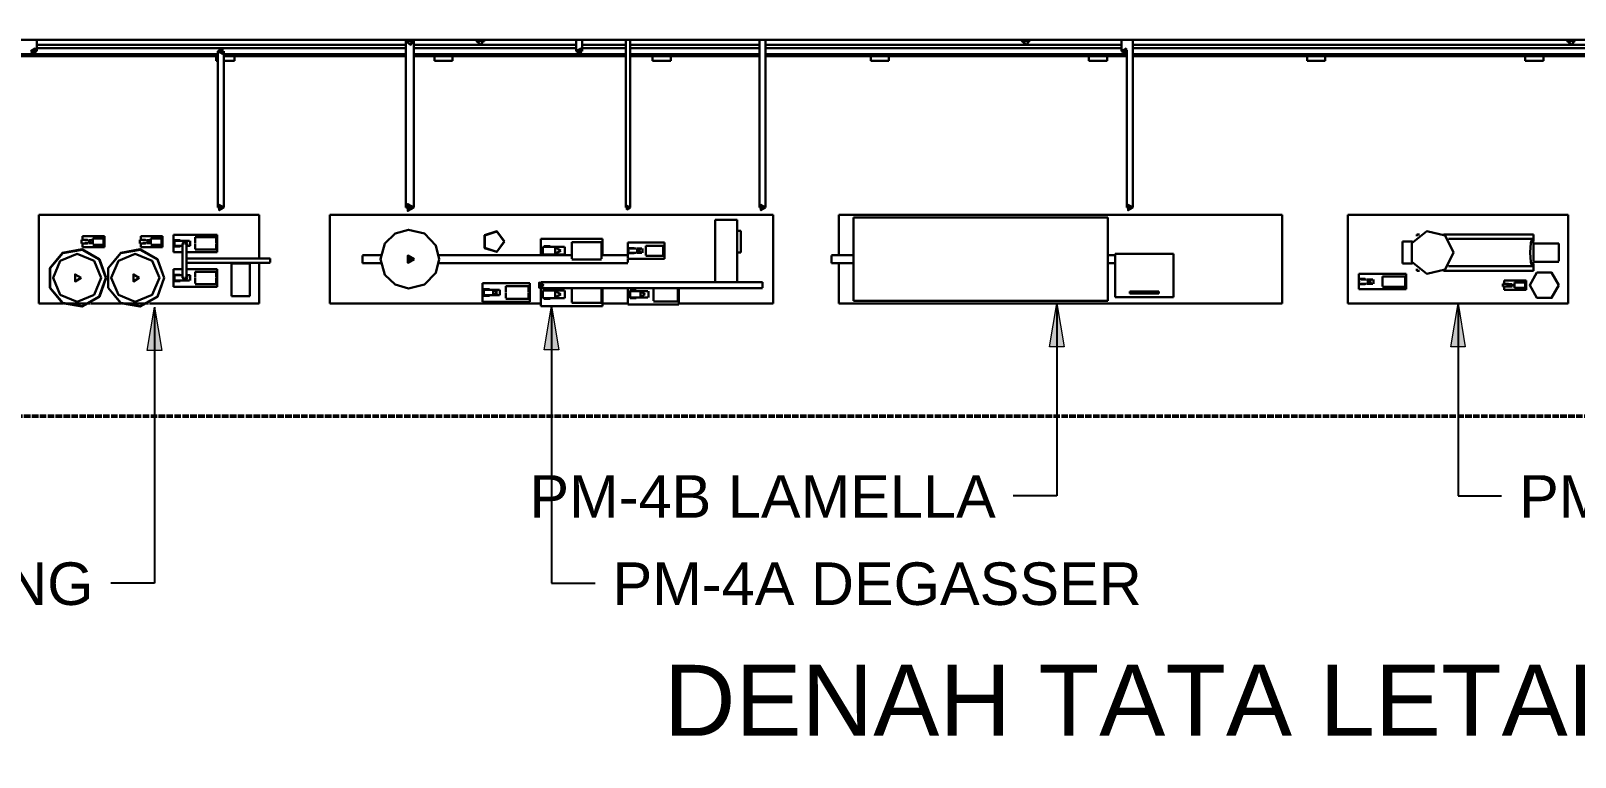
# Model space of a CAD drawing. Header units: millimetres. Extents: x 5 to 415, y 5 to 292.
# Drawn here: x 64.9 to 171.1, y 151.5 to 201.5 of the extents above; entities that cross this region are included whole.
import ezdxf
from ezdxf.enums import TextEntityAlignment as Align

# ---------------------------------------------------------------- set-up
doc = ezdxf.new("R2010")
doc.units = ezdxf.units.MM
doc.linetypes.add('DASHED', pattern=[1.524, 1.27, -0.254])
for name, color, linetype in [('PFD-INSTRUMEN', 7, 'Continuous'), ('PFD-PERALATAN', 7, 'Continuous'), ('PFD-TEKS', 7, 'Continuous')]:
    doc.layers.add(name, color=color, linetype=linetype)
doc.styles.add('PFD', font='arial.ttf')

msp = doc.modelspace()

# ---------------------------------------------------------------- hatches: boundary and pattern name
at = {"layer": 'PFD-INSTRUMEN'}
for points in [[(135.49, 182.75), (135.99, 179.75), (134.99, 179.75)], [(163.07, 182.75), (163.57, 179.75), (162.57, 179.75)], [(73.45, 182.5), (73.95, 179.5), (72.95, 179.5)], [(100.74, 182.56), (101.24, 179.56), (100.24, 179.56)]]:
    msp.add_hatch(color=7, dxfattribs=at).paths.add_polyline_path(points)

# ---------------------------------------------------------------- linework, layer by layer
at = {"layer": 'PFD-INSTRUMEN', "linetype": 'Continuous', "lineweight": 5, "ltscale": 0.35}
for points in [[(135.49, 182.75), (135.99, 179.75), (134.99, 179.75)], [(163.07, 182.75), (163.57, 179.75), (162.57, 179.75)], [(73.45, 182.5), (73.95, 179.5), (72.95, 179.5)], [(100.74, 182.56), (101.24, 179.56), (100.24, 179.56)]]:
    msp.add_lwpolyline(points, close=True, dxfattribs=at)
at = {"layer": 'PFD-INSTRUMEN', "linetype": 'Continuous', "lineweight": 25, "ltscale": 0.35}
for points in [[(135.49, 182.75), (135.49, 169.5)], [(163.07, 182.75), (163.07, 169.5)], [(73.45, 182.5), (73.45, 163.5)], [(100.74, 182.56), (100.74, 163.5)], [(135.49, 169.5), (132.49, 169.5)], [(163.07, 169.5), (166.07, 169.5)], [(73.45, 163.5), (70.45, 163.5)], [(100.74, 163.5), (103.74, 163.5)]]:
    msp.add_lwpolyline(points, dxfattribs=at)
at = {"layer": 'PFD-PERALATAN', "linetype": 'DASHED', "lineweight": 50, "ltscale": 0.35}
msp.add_lwpolyline([(22, 175), (271.12, 175), (271.12, 269.25), (22, 269.25), (22, 175)], dxfattribs=at)
at = {"layer": 'PFD-PERALATAN', "linetype": 'Continuous', "lineweight": 30, "ltscale": 0.35}
for points in [[(33, 200.88), (188.62, 200.88)], [(65.36, 200.88), (65.36, 200.1)], [(90.73, 200.8), (90.74, 200.88)], [(91.26, 200.88), (91.04, 200.53), (90.73, 200.8)], [(90.73, 200.8), (90.79, 200.8), (90.86, 200.8), (90.91, 200.8), (90.97, 200.8)], [(90.73, 189.34), (90.73, 200.8)], [(91, 200.8), (91.06, 200.8), (91.12, 200.8), (91.17, 200.8), (91.23, 200.8)], [(91.27, 189.34), (91.27, 200.8)], [(95.58, 200.8), (95.59, 200.88)], [(96.12, 200.88), (95.89, 200.53), (95.58, 200.8)], [(95.58, 200.88), (95.58, 200.8)], [(96.13, 200.8), (96.07, 200.8), (95.97, 200.8), (95.92, 200.8), (95.85, 200.8), (95.79, 200.8), (95.74, 200.8), (95.68, 200.8), (95.61, 200.8)], [(96.13, 200.88), (96.13, 200.8)], [(102.44, 200.88), (102.44, 200.1)], [(102.86, 200.88), (102.86, 200.1)], [(105.86, 189.34), (105.86, 200.88)], [(106.14, 189.34), (106.14, 200.88)], [(115.04, 189.34), (115.04, 200.88)], [(115.46, 189.34), (115.46, 200.88)], [(133.08, 200.8), (133.09, 200.88)], [(133.62, 200.88), (133.39, 200.53), (133.08, 200.8)], [(133.08, 200.88), (133.08, 200.8)], [(133.63, 200.8), (133.57, 200.8), (133.47, 200.8), (133.42, 200.8), (133.35, 200.8), (133.29, 200.8), (133.24, 200.8), (133.18, 200.8), (133.11, 200.8)], [(133.63, 200.88), (133.63, 200.8)], [(139.94, 200.88), (139.94, 200.1)], [(140.71, 189.34), (140.71, 200.88)], [(170.58, 200.8), (170.59, 200.88)], [(171.12, 200.88), (170.89, 200.53), (170.58, 200.8)], [(170.58, 200.88), (170.58, 200.8)], [(171.13, 200.8), (171.07, 200.8), (170.97, 200.8), (170.92, 200.8), (170.85, 200.8), (170.79, 200.8), (170.74, 200.8), (170.68, 200.8), (170.61, 200.8)], [(33, 199.89), (77.79, 199.89)], [(33, 199.75), (77.79, 199.75)], [(64.94, 200.1), (65.25, 200.28), (65.25, 199.92), (64.94, 200.1)], [(65.36, 200.1), (65.28, 200.1), (65.19, 200.1), (65.1, 200.1), (65.01, 200.1), (64.96, 200.1)], [(65.36, 200.53), (90.73, 200.53)], [(65.36, 200.31), (90.73, 200.31)], [(77.69, 199.44), (77.69, 199.75)], [(77.79, 200.1), (78.11, 200.28), (78.11, 199.92), (77.79, 200.1)], [(77.79, 200.1), (77.85, 200.1), (77.91, 200.1), (77.98, 200.1)], [(77.79, 189.34), (77.79, 200.1)], [(78, 200.1), (78.07, 200.1), (78.13, 200.1), (78.19, 200.1)], [(78.21, 189.34), (78.21, 200.1)], [(78.21, 199.89), (90.73, 199.89)], [(78.21, 199.75), (90.73, 199.75)], [(78.94, 199.44), (78.94, 199.75)], [(91.27, 200.53), (102.44, 200.53)], [(91.27, 200.31), (102.44, 200.31)], [(91.27, 199.89), (105.86, 199.89)], [(91.27, 199.75), (105.86, 199.75)], [(92.69, 199.44), (92.69, 199.75)], [(93.94, 199.44), (93.94, 199.75)], [(102.44, 200.1), (102.75, 200.28), (102.75, 199.92), (102.44, 200.1)], [(102.86, 200.1), (102.78, 200.1), (102.69, 200.1), (102.6, 200.1), (102.51, 200.1), (102.46, 200.1)], [(102.86, 200.53), (105.86, 200.53)], [(102.86, 200.31), (105.86, 200.31)], [(106.14, 200.53), (115.04, 200.53)], [(106.14, 200.31), (115.04, 200.31)], [(106.14, 199.89), (115.04, 199.89)], [(106.14, 199.75), (115.04, 199.75)], [(107.69, 199.44), (107.69, 199.75)], [(108.94, 199.44), (108.94, 199.75)], [(115.46, 200.53), (139.94, 200.53)], [(115.46, 200.31), (139.94, 200.31)], [(115.46, 199.89), (140.29, 199.89)], [(115.46, 199.75), (140.29, 199.75)], [(122.69, 199.44), (122.69, 199.75)], [(123.94, 199.44), (123.94, 199.75)], [(137.69, 199.44), (137.69, 199.75)], [(138.94, 199.44), (138.94, 199.75)], [(139.94, 200.1), (140.25, 200.28), (140.25, 199.92), (139.94, 200.1)], [(140.36, 200.1), (140.28, 200.1), (140.19, 200.1), (140.1, 200.1), (140.01, 200.1), (139.96, 200.1)], [(140.29, 189.34), (140.29, 200.1)], [(140.71, 200.53), (188.62, 200.53)], [(140.71, 200.31), (188.62, 200.31)], [(140.71, 199.89), (188.62, 199.89)], [(140.71, 199.75), (188.62, 199.75)], [(152.69, 199.44), (152.69, 199.75)], [(153.94, 199.44), (153.94, 199.75)], [(167.69, 199.44), (167.69, 199.75)], [(168.94, 199.44), (168.94, 199.75)], [(77.69, 199.44), (77.79, 199.44)], [(78.21, 199.44), (78.94, 199.44)], [(92.69, 199.44), (93.94, 199.44)], [(107.69, 199.44), (108.94, 199.44)], [(122.69, 199.44), (123.94, 199.44)], [(137.69, 199.44), (138.94, 199.44)], [(152.69, 199.44), (153.94, 199.44)], [(167.69, 199.44), (168.94, 199.44)], [(77.79, 189.34), (77.85, 189.34), (77.91, 189.34), (77.98, 189.34)], [(78.21, 189.34), (77.9, 189.53), (77.9, 189.16), (78.21, 189.34)], [(78, 189.34), (78.07, 189.34), (78.13, 189.34), (78.19, 189.34)], [(90.73, 189.34), (90.79, 189.34), (90.86, 189.34), (90.91, 189.34), (90.97, 189.34)], [(91.27, 189.34), (90.86, 189.58), (90.86, 189.11), (91.27, 189.34)], [(91, 189.34), (91.06, 189.34), (91.12, 189.34), (91.17, 189.34), (91.23, 189.34)], [(105.86, 189.34), (105.91, 189.34), (105.97, 189.34)], [(106.14, 189.34), (105.93, 189.47), (105.93, 189.22), (106.14, 189.34)], [(106, 189.34), (106.06, 189.34), (106.12, 189.34)], [(115.04, 189.34), (115.1, 189.34), (115.16, 189.34), (115.23, 189.34)], [(115.46, 189.34), (115.14, 189.53), (115.14, 189.16), (115.46, 189.34)], [(115.25, 189.34), (115.32, 189.34), (115.38, 189.34), (115.44, 189.34)], [(140.29, 189.34), (140.35, 189.34), (140.41, 189.34), (140.48, 189.34)], [(140.71, 189.34), (140.39, 189.53), (140.39, 189.16), (140.71, 189.34)], [(140.5, 189.34), (140.57, 189.34), (140.63, 189.34), (140.69, 189.34)], [(65.5, 182.75), (65.5, 188.84)], [(65.5, 188.84), (80.65, 188.84)], [(80.65, 185.83), (80.65, 188.84)], [(85.5, 182.75), (85.5, 188.84)], [(85.5, 188.84), (115.98, 188.84)], [(112, 184.21), (112, 188.5)], [(112, 188.5), (113.5, 188.5)], [(113.5, 184.21), (113.5, 188.5)], [(115.98, 182.75), (115.98, 188.84)], [(120.5, 186.07), (120.5, 188.84)], [(120.5, 188.84), (150.98, 188.84)], [(121.5, 182.92), (121.5, 188.67)], [(121.5, 188.67), (139, 188.67)], [(139, 182.92), (139, 188.67)], [(150.98, 182.75), (150.98, 188.84)], [(155.5, 182.75), (155.5, 188.84)], [(155.5, 188.84), (170.65, 188.84)], [(170.65, 182.75), (170.65, 188.84)], [(68.43, 187.12), (68.43, 187.06), (68.43, 187)], [(68.83, 187.12), (68.43, 187.12)], [(68.43, 186.88), (68.43, 186.95), (68.43, 187), (68.43, 187.05), (68.43, 187.1)], [(68.43, 187), (68.43, 186.95), (68.43, 186.9)], [(68.83, 186.88), (68.43, 186.88)], [(68.5, 187.12), (68.5, 187.38)], [(68.5, 187.38), (70, 187.38)], [(68.5, 186.62), (68.5, 186.88)], [(68.65, 187.1), (68.71, 187.1), (68.78, 187.1), (68.83, 187.1), (68.89, 187.1)], [(68.65, 186.9), (68.71, 186.9), (68.78, 186.9), (68.83, 186.9), (68.89, 186.9)], [(68.93, 187.1), (68.99, 187.1), (69.04, 187.1), (69.1, 187.1), (69.16, 187.1)], [(68.93, 186.9), (68.99, 186.9), (69.04, 186.9), (69.1, 186.9), (69.16, 186.9)], [(69.1, 187), (68.96, 187.08), (68.96, 186.92), (69.1, 187)], [(69.2, 187.22), (69.2, 187.16), (69.2, 187.1), (69.2, 187.03)], [(69.2, 187.22), (69.93, 187.22)], [(69.2, 186.9), (69.2, 187.1)], [(69.2, 187), (69.2, 186.95), (69.2, 186.88), (69.2, 186.82)], [(69.93, 187.22), (69.93, 187.16), (69.93, 187.1), (69.93, 187.03)], [(69.93, 187), (69.93, 186.95), (69.93, 186.88), (69.93, 186.82)], [(70, 186.62), (70, 187.38)], [(72.43, 187.12), (72.43, 187.06), (72.43, 187)], [(72.83, 187.12), (72.43, 187.12)], [(72.43, 186.88), (72.43, 186.95), (72.43, 187), (72.43, 187.05), (72.43, 187.1)], [(72.43, 187), (72.43, 186.95), (72.43, 186.9)], [(72.83, 186.88), (72.43, 186.88)], [(72.5, 187.12), (72.5, 187.38)], [(72.5, 187.38), (74, 187.38)], [(72.5, 186.62), (72.5, 186.88)], [(72.65, 187.1), (72.71, 187.1), (72.78, 187.1), (72.83, 187.1), (72.89, 187.1)], [(72.65, 186.9), (72.71, 186.9), (72.78, 186.9), (72.83, 186.9), (72.89, 186.9)], [(72.93, 187.1), (72.99, 187.1), (73.04, 187.1), (73.1, 187.1), (73.16, 187.1)], [(72.93, 186.9), (72.99, 186.9), (73.04, 186.9), (73.1, 186.9), (73.16, 186.9)], [(73.1, 187), (72.96, 187.08), (72.96, 186.92), (73.1, 187)], [(73.2, 187.22), (73.2, 187.16), (73.2, 187.1), (73.2, 187.03)], [(73.2, 187.22), (73.93, 187.22)], [(73.2, 186.9), (73.2, 187.1)], [(73.2, 187), (73.2, 186.95), (73.2, 186.88), (73.2, 186.82)], [(73.93, 187.22), (73.93, 187.16), (73.93, 187.1), (73.93, 187.03)], [(73.93, 187), (73.93, 186.95), (73.93, 186.88), (73.93, 186.82)], [(74, 186.62), (74, 187.38)], [(74.75, 186.28), (74.75, 187.47)], [(74.75, 187.47), (77.75, 187.47)], [(75.22, 187.09), (74.83, 187.09)], [(74.83, 186.67), (74.83, 186.74), (74.83, 186.83), (74.83, 186.92), (74.83, 187.01), (74.83, 187.06)], [(74.9, 187.05), (74.98, 187.05), (75.05, 187.05), (75.13, 187.05), (75.23, 187.05), (75.29, 187.05), (75.34, 187.05), (75.4, 187.05)], [(75.36, 186.88), (75.41, 186.88), (75.47, 186.88)], [(75.36, 184.5), (75.36, 186.88)], [(75.72, 186.88), (75.55, 187.05), (75.38, 186.88)], [(75.4, 187.05), (75.46, 187.05), (75.51, 187.05), (75.57, 187.05), (75.62, 187.05), (75.71, 187.05), (75.79, 187.05), (75.85, 187.05)], [(75.5, 186.88), (75.56, 186.88), (75.62, 186.88)], [(75.64, 186.73), (75.72, 186.88)], [(75.64, 184.5), (75.64, 186.88)], [(75.9, 186.7), (75.9, 187.05)], [(76.23, 187.3), (76.23, 187.23), (76.23, 187.18), (76.23, 187.1), (76.23, 187.02), (76.23, 186.92)], [(76.23, 187.3), (77.68, 187.3)], [(76.23, 186.88), (76.23, 186.78), (76.23, 186.69), (76.23, 186.61), (76.23, 186.54), (76.23, 186.49)], [(77.68, 187.3), (77.68, 187.23), (77.68, 187.18), (77.68, 187.1), (77.68, 187.02), (77.68, 186.92)], [(77.68, 186.88), (77.68, 186.78), (77.68, 186.69), (77.68, 186.61), (77.68, 186.54), (77.68, 186.49)], [(77.75, 186.28), (77.75, 187.47)], [(93.02, 185.8), (92.79, 186.74), (92.01, 187.55), (90.92, 187.82), (89.99, 187.55), (89.29, 186.87), (88.98, 185.8), (89.29, 184.72), (89.99, 184.05), (90.92, 183.78), (92.01, 184.05), (92.79, 184.86), (93.02, 185.8)], [(97.5, 187), (96.98, 187.71), (96.14, 187.44), (96.14, 186.56), (96.98, 186.29), (97.5, 187)], [(97.48, 187), (96.98, 187.7), (96.16, 187.43), (96.16, 186.57), (96.98, 186.3), (97.48, 187)], [(100, 186.07), (100, 187.19)], [(100, 187.19), (104.25, 187.19)], [(102.14, 186.97), (102.14, 186.92), (102.14, 186.84), (102.14, 186.75), (102.14, 186.69), (102.14, 186.64), (102.14, 186.57), (102.14, 186.51), (102.14, 186.44), (102.14, 186.38)], [(102.14, 186.97), (104.17, 186.97)], [(104.17, 186.97), (104.17, 186.92), (104.17, 186.84), (104.17, 186.75), (104.17, 186.69), (104.17, 186.64), (104.17, 186.57), (104.17, 186.51), (104.17, 186.44), (104.17, 186.38)], [(104.25, 186.07), (104.25, 187.19)], [(106, 186.07), (106, 186.93)], [(106, 186.93), (108.5, 186.93)], [(108.5, 185.82), (108.5, 186.93)], [(113.5, 187.75), (113.75, 187.75)], [(113.75, 186.25), (113.75, 187.75)], [(159.25, 185.5), (159.25, 187)], [(159.25, 187), (159.95, 187)], [(162.75, 186.25), (162.19, 187.42), (160.92, 187.71), (159.9, 186.9), (159.9, 185.6), (160.92, 184.79), (162.19, 185.08), (162.75, 186.25)], [(160.25, 187.37), (160.25, 187.5)], [(160.25, 187.5), (160.42, 187.5)], [(162.08, 187.5), (168.25, 187.5)], [(162.41, 187.2), (168.17, 187.2)], [(168.17, 187.2), (168.08, 186.92), (168.04, 186.25)], [(168.27, 186.88), (168.17, 187.2)], [(168.25, 187.02), (168.25, 187.5)], [(168.25, 186.88), (168.25, 186.81), (168.25, 186.74), (168.25, 186.64), (168.25, 186.58), (168.25, 186.52), (168.25, 186.46), (168.25, 186.39), (168.25, 186.32), (168.25, 186.25)], [(168.25, 186.88), (170, 186.88)], [(170, 186.88), (170, 186.81), (170, 186.74), (170, 186.64), (170, 186.58), (170, 186.52), (170, 186.46), (170, 186.39), (170, 186.32), (170, 186.25)], [(70.12, 184.5), (69.66, 185.79), (68.47, 186.47), (67.12, 186.23), (66.25, 185.18), (66.25, 183.82), (67.12, 182.77), (68.47, 182.53), (69.66, 183.21), (70.12, 184.5)], [(70.1, 184.5), (69.64, 185.77), (68.47, 186.44), (67.14, 186.21), (66.27, 185.18), (66.27, 183.82), (67.14, 182.79), (68.47, 182.56), (69.64, 183.23), (70.1, 184.5)], [(69.78, 184.5), (69.29, 185.67), (68.12, 186.15), (66.96, 185.67), (66.47, 184.5), (66.96, 183.33), (68.12, 182.85), (69.29, 183.33), (69.78, 184.5)], [(68.5, 186.62), (70, 186.62)], [(69.2, 186.78), (69.93, 186.78)], [(74.12, 184.5), (73.66, 185.79), (72.47, 186.47), (71.12, 186.23), (70.25, 185.18), (70.25, 183.82), (71.12, 182.77), (72.47, 182.53), (73.66, 183.21), (74.12, 184.5)], [(74.1, 184.5), (73.64, 185.77), (72.47, 186.44), (71.14, 186.21), (70.27, 185.18), (70.27, 183.82), (71.14, 182.79), (72.47, 182.56), (73.64, 183.23), (74.1, 184.5)], [(73.78, 184.5), (73.29, 185.67), (72.12, 186.15), (70.96, 185.67), (70.47, 184.5), (70.96, 183.33), (72.12, 182.85), (73.29, 183.33), (73.78, 184.5)], [(72.5, 186.62), (74, 186.62)], [(73.2, 186.78), (73.93, 186.78)], [(74.75, 186.28), (75.36, 186.28)], [(75.22, 186.67), (74.83, 186.67)], [(74.9, 186.7), (74.97, 186.7), (75.03, 186.7), (75.11, 186.7), (75.2, 186.7), (75.3, 186.7), (75.36, 186.7)], [(75.64, 186.7), (75.71, 186.7), (75.76, 186.7), (75.83, 186.7), (75.89, 186.7)], [(75.64, 186.28), (77.75, 186.28)], [(75.64, 185.83), (81.4, 185.83)], [(76.23, 186.45), (77.68, 186.45)], [(81.4, 185.83), (81.4, 185.78), (81.4, 185.72)], [(89, 186.07), (87.75, 186.07)], [(87.75, 185.52), (87.75, 185.58), (87.75, 185.68), (87.75, 185.74), (87.75, 185.8), (87.75, 185.86), (87.75, 185.92), (87.75, 185.97), (87.75, 186.05)], [(91.29, 185.8), (90.86, 186.04), (90.86, 185.55), (91.29, 185.8)], [(91.13, 185.8), (90.94, 185.91), (90.94, 185.69), (91.13, 185.8)], [(93, 186.07), (100.24, 186.07)], [(100.15, 186.64), (100.22, 186.64), (100.31, 186.64), (100.37, 186.64), (100.43, 186.64), (100.5, 186.64), (100.57, 186.64), (100.65, 186.64), (100.73, 186.64), (100.82, 186.64), (100.9, 186.64)], [(100.15, 186.11), (100.15, 186.64)], [(100.15, 186.11), (100.22, 186.11), (100.31, 186.11), (100.37, 186.11), (100.43, 186.11), (100.5, 186.11), (100.57, 186.11), (100.65, 186.11), (100.73, 186.11), (100.82, 186.11), (100.9, 186.11)], [(100.24, 186.64), (100.24, 186.69)], [(100.64, 186.69), (100.24, 186.69)], [(100.24, 186.06), (100.24, 186.11)], [(100.64, 186.06), (100.24, 186.06)], [(100.64, 186.64), (100.64, 186.69)], [(100.64, 186.06), (100.64, 186.11)], [(100.64, 186.07), (102.14, 186.07)], [(100.9, 186.64), (100.98, 186.64), (101.07, 186.64), (101.15, 186.64), (101.23, 186.64), (101.3, 186.64), (101.37, 186.64), (101.43, 186.64), (101.49, 186.64), (101.58, 186.64), (101.63, 186.64)], [(100.9, 186.11), (100.98, 186.11), (101.07, 186.11), (101.15, 186.11), (101.23, 186.11), (101.3, 186.11), (101.37, 186.11), (101.43, 186.11), (101.49, 186.11), (101.58, 186.11), (101.63, 186.11)], [(101.39, 186.38), (100.99, 186.6), (100.99, 186.15), (101.39, 186.38)], [(101.65, 186.11), (101.65, 186.64)], [(102.14, 186.38), (102.14, 186.31), (102.14, 186.24), (102.14, 186.18), (102.14, 186.11), (102.14, 186.06), (102.14, 186), (102.14, 185.95), (102.14, 185.87), (102.14, 185.81)], [(104.17, 186.38), (104.17, 186.31), (104.17, 186.24), (104.17, 186.18), (104.17, 186.11), (104.17, 186.06), (104.17, 186), (104.17, 185.95), (104.17, 185.87), (104.17, 185.81)], [(104.17, 186.07), (106, 186.07)], [(106, 186.07), (106, 186.01), (106, 185.94), (106, 185.89), (106, 185.83)], [(106, 185.82), (108.5, 185.82)], [(106.03, 186.2), (106.03, 186.26), (106.03, 186.34), (106.03, 186.41), (106.03, 186.49), (106.03, 186.55)], [(106.43, 186.55), (106.03, 186.55)], [(106.03, 186.38), (106.03, 186.32), (106.03, 186.26), (106.03, 186.21)], [(106.43, 186.2), (106.03, 186.2)], [(106.15, 186.52), (106.22, 186.52), (106.27, 186.52), (106.35, 186.52), (106.43, 186.52), (106.53, 186.52)], [(106.15, 186.23), (106.22, 186.23), (106.27, 186.23), (106.35, 186.23), (106.43, 186.23), (106.53, 186.23)], [(106.58, 186.52), (106.67, 186.52), (106.76, 186.52), (106.84, 186.52), (106.91, 186.52), (106.96, 186.52)], [(106.58, 186.23), (106.67, 186.23), (106.76, 186.23), (106.84, 186.23), (106.91, 186.23), (106.96, 186.23)], [(106.85, 186.38), (106.63, 186.5), (106.63, 186.25), (106.85, 186.38)], [(107, 186.23), (107, 186.52)], [(107.23, 186.72), (107.23, 186.67), (107.23, 186.59), (107.23, 186.53), (107.23, 186.45), (107.23, 186.38)], [(107.23, 186.72), (108.42, 186.72)], [(107.23, 186.38), (107.23, 186.3), (107.23, 186.22), (107.23, 186.16), (107.23, 186.1), (107.23, 186.04)], [(107.23, 186.03), (108.42, 186.03)], [(108.42, 186.72), (108.42, 186.67), (108.42, 186.59), (108.42, 186.53), (108.42, 186.45), (108.42, 186.38)], [(108.42, 186.38), (108.42, 186.3), (108.42, 186.22), (108.42, 186.16), (108.42, 186.1), (108.42, 186.04)], [(113.5, 186.25), (113.75, 186.25)], [(121.5, 186.07), (120, 186.07)], [(120, 185.52), (120, 185.58), (120, 185.68), (120, 185.74), (120, 185.8), (120, 185.86), (120, 185.92), (120, 185.97), (120, 186.05)], [(139, 186.07), (139.5, 186.07)], [(139.5, 183.17), (139.5, 186.17)], [(139.5, 186.17), (143.5, 186.17)], [(143.5, 183.17), (143.5, 186.17)], [(168.04, 186.25), (168.08, 185.58), (168.17, 185.3)], [(168.25, 186.25), (168.25, 186.18), (168.25, 186.11), (168.25, 186.04), (168.25, 185.98), (168.25, 185.92), (168.25, 185.86), (168.25, 185.81), (168.25, 185.72), (168.25, 185.66)], [(170, 186.25), (170, 186.18), (170, 186.11), (170, 186.04), (170, 185.98), (170, 185.92), (170, 185.86), (170, 185.81), (170, 185.72), (170, 185.66)], [(74.75, 183.9), (74.75, 185.1)], [(74.75, 185.1), (75.36, 185.1)], [(75.64, 185.55), (81.4, 185.55)], [(75.64, 185.1), (77.75, 185.1)], [(76.23, 184.93), (76.23, 184.86), (76.23, 184.8), (76.23, 184.73), (76.23, 184.64), (76.23, 184.55)], [(76.23, 184.93), (77.68, 184.93)], [(77.68, 184.93), (77.68, 184.86), (77.68, 184.8), (77.68, 184.73), (77.68, 184.64), (77.68, 184.55)], [(77.75, 183.9), (77.75, 185.1)], [(78.75, 183.25), (78.75, 185.5)], [(78.75, 185.5), (80, 185.5)], [(80, 183.25), (80, 185.5)], [(80.65, 182.75), (80.65, 185.55)], [(81.4, 185.69), (81.4, 185.63), (81.4, 185.57)], [(89, 185.52), (87.75, 185.52)], [(93, 185.52), (106, 185.52)], [(102.14, 185.78), (104.17, 185.78)], [(106, 185.8), (106, 185.74), (106, 185.68), (106, 185.63), (106, 185.56)], [(121.5, 185.52), (120, 185.52)], [(120.5, 182.75), (120.5, 185.52)], [(139, 185.52), (139.5, 185.52)], [(156.25, 183.72), (156.25, 184.78)], [(156.25, 184.78), (159.5, 184.78)], [(159.25, 185.5), (159.95, 185.5)], [(159.5, 183.72), (159.5, 184.78)], [(160.25, 185), (160.25, 185.13)], [(160.25, 185), (160.42, 185)], [(162.08, 185), (168.25, 185)], [(162.41, 185.3), (168.17, 185.3)], [(170, 184), (169.5, 184.87), (168.5, 184.87), (168, 184), (168.5, 183.13), (169.5, 183.13), (170, 184)], [(168.17, 185.3), (168.27, 185.62)], [(168.25, 185.62), (170, 185.62)], [(168.25, 185), (168.25, 185.48)], [(68.4, 184.5), (67.99, 184.74), (67.99, 184.26), (68.4, 184.5)], [(72.4, 184.5), (71.99, 184.74), (71.99, 184.26), (72.4, 184.5)], [(74.75, 183.9), (77.75, 183.9)], [(75.22, 184.71), (74.83, 184.71)], [(74.83, 184.29), (74.83, 184.37), (74.83, 184.45), (74.83, 184.55), (74.83, 184.63), (74.83, 184.69)], [(75.22, 184.29), (74.83, 184.29)], [(74.9, 184.68), (74.97, 184.68), (75.03, 184.68), (75.11, 184.68), (75.2, 184.68), (75.3, 184.68), (75.36, 184.68)], [(74.9, 184.32), (74.98, 184.32), (75.05, 184.32), (75.13, 184.32), (75.23, 184.32), (75.29, 184.32), (75.34, 184.32), (75.4, 184.32)], [(75.36, 184.5), (75.41, 184.5), (75.47, 184.5)], [(75.38, 184.5), (75.55, 184.32), (75.72, 184.5)], [(75.4, 184.32), (75.46, 184.32), (75.51, 184.32), (75.57, 184.32), (75.62, 184.32), (75.71, 184.32), (75.79, 184.32), (75.85, 184.32)], [(75.5, 184.5), (75.56, 184.5), (75.62, 184.5)], [(75.64, 184.68), (75.71, 184.68), (75.76, 184.68), (75.83, 184.68), (75.89, 184.68)], [(75.72, 184.5), (75.64, 184.65)], [(75.9, 184.32), (75.9, 184.68)], [(76.23, 184.5), (76.23, 184.41), (76.23, 184.32), (76.23, 184.24), (76.23, 184.17), (76.23, 184.12)], [(76.23, 184.07), (77.68, 184.07)], [(77.68, 184.5), (77.68, 184.41), (77.68, 184.32), (77.68, 184.24), (77.68, 184.17), (77.68, 184.12)], [(96, 182.85), (96, 184.15)], [(96, 184.15), (99.25, 184.15)], [(96.49, 183.72), (96.09, 183.72)], [(96.09, 183.28), (96.09, 183.36), (96.09, 183.45), (96.09, 183.55), (96.09, 183.64), (96.09, 183.7)], [(97.61, 183.93), (97.61, 183.86), (97.61, 183.8), (97.61, 183.73), (97.61, 183.64), (97.61, 183.55)], [(97.61, 183.93), (99.17, 183.93)], [(99.17, 183.93), (99.17, 183.86), (99.17, 183.8), (99.17, 183.73), (99.17, 183.64), (99.17, 183.55)], [(99.25, 182.85), (99.25, 184.15)], [(100.21, 184), (99.89, 184.18), (99.89, 183.82), (100.21, 184)], [(100, 184.21), (100, 184.15), (100, 184.09), (100, 184.02)], [(100, 184.21), (115.25, 184.21)], [(100, 184), (100, 183.93), (100, 183.87), (100, 183.81)], [(100, 182.56), (100, 183.79)], [(100, 183.79), (115.25, 183.79)], [(100.24, 183.64), (100.24, 183.69)], [(100.64, 183.69), (100.24, 183.69)], [(100.64, 183.64), (100.64, 183.69)], [(102.14, 183.79), (102.14, 183.71), (102.14, 183.66), (102.14, 183.6), (102.14, 183.54), (102.14, 183.47), (102.14, 183.41)], [(104.17, 183.79), (104.17, 183.71), (104.17, 183.66), (104.17, 183.6), (104.17, 183.54), (104.17, 183.47), (104.17, 183.41)], [(104.25, 182.56), (104.25, 183.79)], [(106, 182.68), (106, 183.79)], [(107.75, 183.79), (107.75, 183.72), (107.75, 183.67), (107.75, 183.61), (107.75, 183.55), (107.75, 183.48), (107.75, 183.41)], [(109.42, 183.79), (109.42, 183.72), (109.42, 183.67), (109.42, 183.61), (109.42, 183.55), (109.42, 183.48), (109.42, 183.41)], [(109.5, 182.68), (109.5, 183.79)], [(115.25, 184.21), (115.25, 184.15), (115.25, 184.09), (115.25, 184.02)], [(115.25, 184), (115.25, 183.93), (115.25, 183.87), (115.25, 183.81)], [(156.25, 183.72), (159.5, 183.72)], [(156.68, 184.43), (156.28, 184.43)], [(156.28, 184.07), (156.28, 184.14), (156.28, 184.21), (156.28, 184.29), (156.28, 184.36), (156.28, 184.42)], [(156.28, 184.25), (156.28, 184.19), (156.28, 184.14), (156.28, 184.08)], [(156.68, 184.07), (156.28, 184.07)], [(156.4, 184.4), (156.47, 184.4), (156.52, 184.4), (156.6, 184.4), (156.68, 184.4), (156.78, 184.4)], [(156.4, 184.1), (156.47, 184.1), (156.52, 184.1), (156.6, 184.1), (156.68, 184.1), (156.78, 184.1)], [(156.82, 184.4), (156.92, 184.4), (157.01, 184.4), (157.09, 184.4), (157.16, 184.4), (157.21, 184.4)], [(156.82, 184.1), (156.92, 184.1), (157.01, 184.1), (157.09, 184.1), (157.16, 184.1), (157.21, 184.1)], [(157.1, 184.25), (156.88, 184.38), (156.88, 184.12), (157.1, 184.25)], [(157.25, 184.1), (157.25, 184.4)], [(157.87, 184.6), (157.87, 184.55), (157.87, 184.47), (157.87, 184.4), (157.87, 184.33), (157.87, 184.25)], [(157.87, 184.6), (159.43, 184.6)], [(157.87, 184.25), (157.87, 184.17), (157.87, 184.1), (157.87, 184.03), (157.87, 183.98), (157.87, 183.92)], [(157.87, 183.9), (159.43, 183.9)], [(159.43, 184.6), (159.43, 184.55), (159.43, 184.47), (159.43, 184.4), (159.43, 184.33), (159.43, 184.25)], [(159.43, 184.25), (159.43, 184.17), (159.43, 184.1), (159.43, 184.03), (159.43, 183.98), (159.43, 183.92)], [(166.15, 184.09), (166.15, 184.04)], [(166.55, 184.09), (166.15, 184.09)], [(166.15, 183.91), (166.15, 183.96), (166.15, 184.02), (166.15, 184.07)], [(166.15, 184), (166.15, 183.95)], [(166.55, 183.91), (166.15, 183.91)], [(166.25, 184.09), (166.25, 184.32)], [(166.25, 184.32), (167.75, 184.32)], [(166.25, 183.68), (166.25, 183.91)], [(166.4, 184.08), (166.47, 184.08), (166.53, 184.08), (166.6, 184.08)], [(166.4, 183.92), (166.47, 183.92), (166.53, 183.92), (166.6, 183.92)], [(166.62, 184.08), (166.68, 184.08), (166.74, 184.08), (166.8, 184.08)], [(166.62, 183.92), (166.68, 183.92), (166.74, 183.92), (166.8, 183.92)], [(166.77, 184), (166.65, 184.07), (166.65, 183.93), (166.77, 184)], [(166.85, 183.92), (166.85, 184.08)], [(166.96, 184.18), (166.96, 184.12), (166.96, 184.06), (166.96, 184)], [(166.96, 184.18), (167.68, 184.18)], [(166.96, 184), (166.96, 183.94), (166.96, 183.89), (166.96, 183.83)], [(166.96, 183.82), (167.68, 183.82)], [(167.68, 184.18), (167.68, 184.12), (167.68, 184.06), (167.68, 184)], [(167.68, 184), (167.68, 183.94), (167.68, 183.89), (167.68, 183.83)], [(167.75, 183.68), (167.75, 184.32)], [(65.5, 182.75), (67.16, 182.75)], [(67.21, 182.75), (69.04, 182.75)], [(69.09, 182.75), (71.16, 182.75)], [(71.21, 182.75), (73.04, 182.75)], [(73.09, 182.75), (80.65, 182.75)], [(78.75, 183.25), (80, 183.25)], [(85.5, 182.75), (100, 182.75)], [(96, 182.85), (99.25, 182.85)], [(96.49, 183.28), (96.09, 183.28)], [(96.15, 183.68), (96.2, 183.68), (96.26, 183.68), (96.35, 183.68), (96.45, 183.68), (96.5, 183.68), (96.56, 183.68), (96.62, 183.68), (96.67, 183.68)], [(96.15, 183.32), (96.2, 183.32), (96.26, 183.32), (96.35, 183.32), (96.45, 183.32), (96.5, 183.32), (96.56, 183.32), (96.62, 183.32), (96.67, 183.32)], [(96.67, 183.68), (96.73, 183.68), (96.79, 183.68), (96.85, 183.68), (96.9, 183.68), (96.95, 183.68), (97.05, 183.68), (97.12, 183.68), (97.17, 183.68)], [(96.67, 183.32), (96.73, 183.32), (96.79, 183.32), (96.85, 183.32), (96.9, 183.32), (96.95, 183.32), (97.05, 183.32), (97.12, 183.32), (97.17, 183.32)], [(97.02, 183.5), (96.74, 183.66), (96.74, 183.34), (97.02, 183.5)], [(97.2, 183.32), (97.2, 183.68)], [(97.61, 183.5), (97.61, 183.41), (97.61, 183.32), (97.61, 183.24), (97.61, 183.17), (97.61, 183.12)], [(97.61, 183.07), (99.17, 183.07)], [(99.17, 183.5), (99.17, 183.41), (99.17, 183.32), (99.17, 183.24), (99.17, 183.17), (99.17, 183.12)], [(100.15, 183.64), (100.22, 183.64), (100.31, 183.64), (100.37, 183.64), (100.43, 183.64), (100.5, 183.64), (100.57, 183.64), (100.65, 183.64), (100.73, 183.64), (100.82, 183.64), (100.9, 183.64)], [(100.15, 183.11), (100.15, 183.64)], [(100.15, 183.11), (100.22, 183.11), (100.31, 183.11), (100.37, 183.11), (100.43, 183.11), (100.5, 183.11), (100.57, 183.11), (100.65, 183.11), (100.73, 183.11), (100.82, 183.11), (100.9, 183.11)], [(100.24, 183.06), (100.24, 183.11)], [(100.64, 183.06), (100.24, 183.06)], [(100.64, 183.06), (100.64, 183.11)], [(100.9, 183.64), (100.98, 183.64), (101.07, 183.64), (101.15, 183.64), (101.23, 183.64), (101.3, 183.64), (101.37, 183.64), (101.43, 183.64), (101.49, 183.64), (101.58, 183.64), (101.63, 183.64)], [(100.9, 183.11), (100.98, 183.11), (101.07, 183.11), (101.15, 183.11), (101.23, 183.11), (101.3, 183.11), (101.37, 183.11), (101.43, 183.11), (101.49, 183.11), (101.58, 183.11), (101.63, 183.11)], [(101.39, 183.38), (100.99, 183.6), (100.99, 183.15), (101.39, 183.38)], [(101.65, 183.11), (101.65, 183.64)], [(102.14, 183.38), (102.14, 183.31), (102.14, 183.24), (102.14, 183.18), (102.14, 183.11), (102.14, 183.06), (102.14, 183), (102.14, 182.95), (102.14, 182.87), (102.14, 182.81)], [(102.14, 182.78), (104.17, 182.78)], [(104.17, 183.38), (104.17, 183.31), (104.17, 183.24), (104.17, 183.18), (104.17, 183.11), (104.17, 183.06), (104.17, 183), (104.17, 182.95), (104.17, 182.87), (104.17, 182.81)], [(104.25, 182.75), (106, 182.75)], [(106, 182.68), (109.5, 182.68)], [(106.15, 183.59), (106.21, 183.59), (106.29, 183.59), (106.39, 183.59), (106.44, 183.59), (106.5, 183.59), (106.57, 183.59), (106.64, 183.59), (106.71, 183.59), (106.77, 183.59)], [(106.15, 183.16), (106.15, 183.59)], [(106.15, 183.16), (106.21, 183.16), (106.29, 183.16), (106.39, 183.16), (106.44, 183.16), (106.5, 183.16), (106.57, 183.16), (106.64, 183.16), (106.71, 183.16), (106.77, 183.16)], [(106.56, 183.64), (106.16, 183.64)], [(106.16, 183.11), (106.16, 183.17), (106.16, 183.26), (106.16, 183.32), (106.16, 183.38), (106.16, 183.43), (106.16, 183.49), (106.16, 183.58), (106.16, 183.63)], [(106.56, 183.11), (106.16, 183.11)], [(106.77, 183.59), (106.84, 183.59), (106.91, 183.59), (106.98, 183.59), (107.05, 183.59), (107.11, 183.59), (107.16, 183.59), (107.22, 183.59), (107.3, 183.59), (107.36, 183.59)], [(106.77, 183.16), (106.84, 183.16), (106.91, 183.16), (106.98, 183.16), (107.05, 183.16), (107.11, 183.16), (107.16, 183.16), (107.22, 183.16), (107.3, 183.16), (107.36, 183.16)], [(107.18, 183.38), (106.85, 183.56), (106.85, 183.19), (107.18, 183.38)], [(107.4, 183.16), (107.4, 183.59)], [(107.75, 183.38), (107.75, 183.32), (107.75, 183.26), (107.75, 183.21), (107.75, 183.16), (107.75, 183.06), (107.75, 182.98), (107.75, 182.92)], [(107.75, 182.88), (109.42, 182.88)], [(109.42, 183.38), (109.42, 183.32), (109.42, 183.26), (109.42, 183.21), (109.42, 183.16), (109.42, 183.06), (109.42, 182.98), (109.42, 182.92)], [(109.5, 182.75), (115.98, 182.75)], [(120.5, 182.75), (150.98, 182.75)], [(121.5, 182.92), (139, 182.92)], [(139.5, 183.17), (143.5, 183.17)], [(140.5, 183.42), (140.5, 183.57)], [(140.5, 183.57), (142.5, 183.57)], [(140.5, 183.42), (142.5, 183.42)], [(142.5, 183.42), (142.5, 183.57)], [(155.5, 182.75), (170.65, 182.75)], [(166.25, 183.68), (167.75, 183.68)], [(100, 182.56), (104.25, 182.56)]]:
    msp.add_lwpolyline(points, dxfattribs=at)

# ---------------------------------------------------------------- texts
at = {"layer": 'PFD-TEKS', "style": 'PFD'}
for s, p in [('PM-10 LUMPUR', (167.27, 168)), ('PM-4A DEGASSER', (104.94, 162))]:
    msp.add_text(s, height=2.9296, dxfattribs=at).set_placement(p)
for s, p in [('PM-4B LAMELLA', (131.29, 168)), ('PM-5 DOSING', (69.25, 162))]:
    msp.add_text(s, height=2.9296, dxfattribs=at).set_placement(p, align=Align.RIGHT)
msp.add_text('DENAH TATA LETAK (DARI MODEL 3D)', height=4.8827, dxfattribs=at).set_placement((171.56, 153), align=Align.CENTER)

doc.saveas('drawing.dxf')
